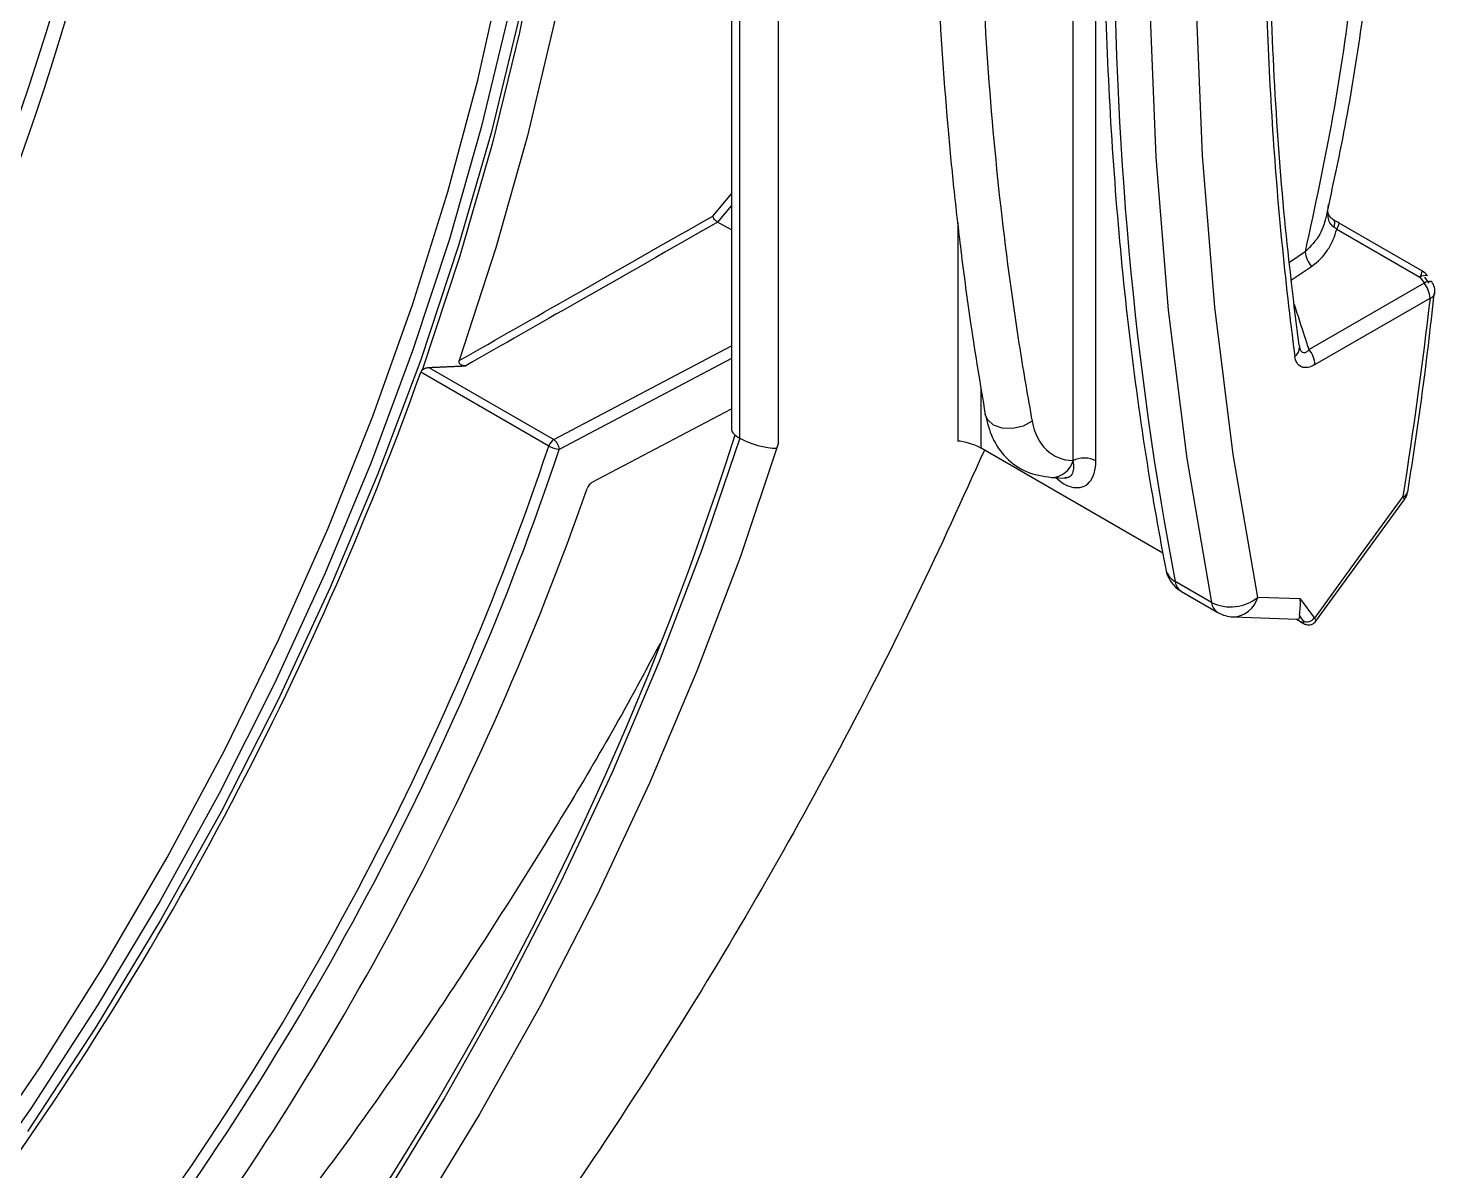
# Model space of a CAD drawing. Extents: x 9.3 to 87.2, y 0.6 to 68.8.
# Drawn here: x 19.113 to 21.669, y 50.112 to 52.188 of the extents above; entities that cross this region are included whole.
import ezdxf

# ---------------------------------------------------------------- set-up
doc = ezdxf.new("R2010")
doc.units = 0
doc.header["$MEASUREMENT"] = 0
doc.layers.add('OBJECT', color=7, linetype='CONTINUOUS')

msp = doc.modelspace()

# ---------------------------------------------------------------- linework, layer by layer
at = {"layer": 'OBJECT'}
for p, q in [((21.0109, 53.9835), (21.0109, 51.4024)), ((21.0529, 51.402), (21.0529, 53.9832)), ((20.4056, 51.4433), (20.4056, 52.7441)), ((20.4763, 51.4347), (20.4763, 52.7441)), ((20.3909, 52.5113), (20.3909, 51.4584)), ((20.3566, 51.8469), (20.3909, 51.8873)), ((20.3909, 51.866), (20.3652, 51.8358)), ((20.3909, 51.8217), (20.3654, 51.8357)), ((20.8016, 51.8348), (20.8016, 51.438)), ((21.472, 51.8488), (21.4733, 51.855)), ((21.6458, 51.7468), (21.4946, 51.8341)), ((21.4902, 51.8232), (21.6414, 51.7359)), ((21.4329, 51.782), (21.4047, 51.7628)), ((21.4083, 51.7309), (21.4446, 51.7555)), ((21.6582, 51.725), (21.6505, 51.7359)), ((21.6492, 51.725), (21.44, 51.6043)), ((21.4506, 51.5769), (21.6598, 51.6977)), ((20.0678, 51.4408), (20.3909, 51.611)), ((20.3909, 51.5878), (20.0779, 51.4229)), ((20.0586, 51.4288), (19.8262, 51.563)), ((19.841, 51.5717), (20.0678, 51.4408)), ((20.844, 51.425), (20.844, 51.5345)), ((20.1377, 51.3631), (20.3909, 51.4965)), ((21.1743, 51.2343), (20.844, 51.425)), ((20.972, 51.372), (20.999, 51.3709)), ((21.4522, 51.1106), (21.6135, 51.3318)), ((21.2629, 51.1447), (21.1969, 51.1828)), ((21.2085, 51.1646), (21.2745, 51.1265)), ((21.4238, 51.1511), (21.3469, 51.154)), ((21.4238, 51.1511), (21.4496, 51.1164)), ((21.3023, 51.1185), (21.4186, 51.1142)), ((21.4299, 51.111), (21.423, 51.1202)), ((21.417, 51.1143), (21.4246, 51.1099))]:
    msp.add_line(p, q, dxfattribs=at)
at = {"layer": 'OBJECT', "flags": 128}
for points in [[(19.8285, 54.2238), (19.8968, 54.097), (19.9558, 53.9603), (20.0054, 53.8141), (20.0453, 53.659), (20.0753, 53.4957), (20.0954, 53.3249), (20.1055, 53.1471), (20.1055, 52.9632), (20.0954, 52.7739), (20.0753, 52.5798), (20.0453, 52.3818), (20.0054, 52.1807), (19.9558, 51.9773), (19.8968, 51.7724), (19.8285, 51.5668)], [(21.2629, 53.756), (21.2179, 53.4426), (21.1841, 53.1336), (21.1615, 52.8296), (21.1502, 52.5313), (21.1502, 52.2392), (21.1615, 51.9539), (21.1841, 51.676), (21.2179, 51.4061), (21.2629, 51.1447)], [(21.3469, 51.154), (21.3022, 51.4134), (21.2686, 51.6814), (21.2462, 51.9571), (21.235, 52.2403), (21.235, 52.5302), (21.2462, 52.8263), (21.2686, 53.1279), (21.3022, 53.4346), (21.3469, 53.7457)], [(19.0084, 50.1158), (19.1338, 50.2992), (19.253, 50.4879), (19.3654, 50.681), (19.4706, 50.8779), (19.5682, 51.0778), (19.6578, 51.2798), (19.739, 51.4833), (19.8116, 51.6873), (19.8752, 51.891), (19.9296, 52.0938), (19.9745, 52.2947), (20.0099, 52.4929), (20.0355, 52.6878), (20.0513, 52.8785), (20.0571, 53.0642), (20.053, 53.2443), (20.039, 53.4179), (20.0152, 53.5846), (20.0037, 53.645)], [(20.1332, 53.5029), (20.1535, 53.3329), (20.1638, 53.1561), (20.1644, 52.9732), (20.155, 52.7849), (20.1358, 52.592), (20.1068, 52.3952), (20.0682, 52.1952), (20.0201, 51.9929), (19.9626, 51.789), (19.8961, 51.5843)], [(20.1066, 53.0817), (20.1053, 52.9948), (20.0951, 52.8037), (20.0748, 52.6079), (20.0445, 52.4082), (20.0043, 52.2053), (19.9544, 52.0001), (19.8949, 51.7933), (19.8261, 51.5859), (19.7483, 51.3786), (19.6618, 51.1722), (19.5669, 50.9677), (19.4641, 50.7657), (19.3536, 50.5671), (19.236, 50.3728), (19.1117, 50.1834)], [(20.0582, 52.6422), (20.0534, 52.6029), (20.0238, 52.4073), (19.9846, 52.2086), (19.936, 52.0076), (19.8782, 51.8051), (19.8114, 51.602), (19.7358, 51.3988), (19.6518, 51.1966), (19.5597, 50.996), (19.4598, 50.7978), (19.3525, 50.6028), (19.2383, 50.4118), (19.1175, 50.2254), (18.9907, 50.0445), (18.8583, 49.8696), (18.7209, 49.7016), (18.5789, 49.541), (18.433, 49.3885), (18.2837, 49.2446), (18.1316, 49.1099), (18.0132, 49.0131)], [(21.4853, 51.8266), (21.486, 51.8291), (21.4864, 51.8314), (21.4866, 51.8335), (21.4866, 51.8354), (21.4864, 51.8369), (21.486, 51.8382), (21.4854, 51.8392), (21.4846, 51.8399)], [(21.6546, 51.7388), (21.6547, 51.7388), (21.6553, 51.7382)], [(21.6624, 51.7279), (21.6624, 51.7278), (21.663, 51.7273)], [(21.4218, 51.612), (21.4226, 51.6095), (21.4227, 51.6087)], [(20.9369, 51.474), (20.9207, 51.4651), (20.9017, 51.4607), (20.8826, 51.4614), (20.8664, 51.4671), (20.8555, 51.477), (20.8517, 51.4864)], [(20.4056, 51.4433), (20.3369, 51.2403), (20.2595, 51.0374), (20.1738, 50.8356), (20.0799, 50.6356), (19.9784, 50.4383), (19.8695, 50.2443), (19.7538, 50.0544), (19.6316, 49.8694), (19.5035, 49.69), (19.3699, 49.5169), (19.2314, 49.3508), (19.0885, 49.1924), (18.9418, 49.0421), (18.7918, 48.9007), (18.6391, 48.7687), (18.4844, 48.6466), (18.3282, 48.5348), (18.1711, 48.4339)], [(20.4763, 51.4347), (20.4069, 51.2281), (20.3285, 51.0218), (20.2416, 50.8165), (20.1465, 50.613), (20.0435, 50.4122), (19.933, 50.2148), (19.8155, 50.0215), (19.6914, 49.8333), (19.5612, 49.6507), (19.4255, 49.4745), (19.2847, 49.3055), (19.1394, 49.1442), (18.9902, 48.9913), (18.8377, 48.8474), (18.6825, 48.7131), (18.5251, 48.5889), (18.3662, 48.4752), (18.2065, 48.3726)], [(21.6105, 51.3372), (21.5287, 51.225), (21.4496, 51.1164)], [(21.6135, 51.3318), (21.6136, 51.3319), (21.6135, 51.3331), (21.6124, 51.3349), (21.6105, 51.3372)], [(21.4246, 51.1099), (21.4259, 51.1086), (21.426, 51.1085)]]:
    msp.add_lwpolyline(points, dxfattribs=at)
at = {"layer": 'OBJECT'}
for centre, radius, start, end in [((13.6275, 53.882), 5.7745, 316.8236, 348.28427), ((13.6233, 53.8843), 5.8066, 316.79477, 348.31309), ((13.72, 53.829), 5.558, 316.9433, 348.1645), ((13.7127, 53.833), 5.6221, 316.8811, 348.2268), ((21.4653, 51.8396), 0.0298, 326.6765, 349.3785), ((21.4771, 51.7856), 0.0443, 184.7174, 222.8658), ((21.6165, 51.7523), 0.0298, 326.676, 349.3813), ((21.6517, 51.7205), 0.0185, 80.9538, 123.6347), ((21.6308, 51.7208), 0.03, 35.3643, 59.9997), ((21.6594, 51.7096), 0.0185, 80.9274, 123.5995), ((21.6138, 51.6956), 0.046, 2.639, 39.7724), ((21.6572, 51.7088), 0.0114, 283.0512, 348.1232), ((21.6386, 51.7099), 0.03, 353.3298, 35.3426), ((21.4045, 51.6078), 0.0182, 302.188, 2.9026), ((21.4046, 51.5748), 0.046, 2.639, 39.7724), ((14.1114, 53.6084), 6.0698, 323.64186, 340.30679), ((19.8502, 51.5544), 0.0255, 145.8463, 160.313), ((14.7637, 53.2419), 5.9119, 310.66954, 342.34674), ((20.0807, 51.4214), 0.0233, 123.4029, 161.2549), ((20.0837, 51.4761), 0.0535, 241.9971, 263.7487), ((20.0529, 51.4207), 0.0251, 5.107, 53.5239), ((20.9717, 51.4128), 0.0408, 270.9018, 345.5559), ((21.6085, 51.3478), 0.0108, 280.5715, 345.0651), ((21.5893, 51.3495), 0.03, 323.9065, 351.1271), ((21.2122, 51.2125), 0.0334, 192.6825, 242.7942), ((21.2385, 51.2165), 0.06, 190.9604, 240.0027), ((21.2222, 51.1861), 0.0256, 187.587, 237.3921), ((21.2975, 51.216), 0.0793, 244.1043, 308.5291), ((21.2882, 51.148), 0.0256, 187.587, 237.3921), ((21.3001, 51.167), 0.0485, 272.5176, 344.4335), ((21.3045, 51.1784), 0.06, 240.0027, 267.8976), ((21.4364, 51.1258), 0.0161, 246.0914, 324.7499)]:
    msp.add_arc(centre, radius, start, end, dxfattribs=at)
for centre, major_axis, ratio, start_param, end_param in [((26.6436, 55.7436), (3.8974, 6.9871), 0.567295, 2.146516, 2.548978), ((20.4409, 51.4455), (0.0498, -0.0142), 0.297277, 3.226169, 4.011568), ((17.607, 51.592), (1.8, 3.0715), 0.648999, 4.526217, 5.026158), ((17.6168, 51.5862), (1.8075, 3.0845), 0.648698, 4.526194, 5.026135), ((20.4409, 51.4455), (0.0498, -0.0142), 0.297277, 4.011568, 5.491384), ((20.8228, 51.4258), (0.0299, -0.0098), 0.245505, 0.86595, 2.436747), ((17.6176, 51.5859), (1.8606, 3.1751), 0.648698, 4.532001, 5.006618), ((20.1386, 51.3506), (0.0076, 0.0129), 0.648698, 0.806994, 1.865026), ((21.3631, 51.1763), (-0.0588, 0.061), 0.19211, 2.86987, 3.400988)]:
    msp.add_ellipse(centre, major_axis=major_axis, ratio=ratio, start_param=start_param, end_param=end_param, dxfattribs=at)
for points, knots in [([(20.8501, 53.8563), (20.8403, 53.7855), (20.8226, 53.6569), (20.8035, 53.4853), (20.7907, 53.351), (20.7817, 53.2413), (20.7747, 53.1428), (20.7615, 52.9198), (20.7546, 52.6335), (20.7632, 52.2906), (20.778, 52.0651), (20.7941, 51.8972), (20.8079, 51.7764), (20.8263, 51.6384), (20.8427, 51.5403), (20.8517, 51.4864)], [0, 0, 0, 0, 0.0831358, 0.1510852, 0.203845, 0.2438919, 0.2831573, 0.3232081, 0.515609, 0.6381383, 0.7611455, 0.8109702, 0.8624911, 0.9244131, 1, 1, 1, 1]), ([(20.9354, 53.8277), (20.9276, 53.7748), (20.9199, 53.722), (20.9059, 53.6168), (20.8994, 53.5644), (20.8814, 53.4078), (20.8714, 53.3042), (20.8474, 52.9961), (20.8395, 52.7942), (20.8397, 52.3996), (20.8479, 52.2068), (20.8723, 51.9257), (20.8824, 51.8333), (20.9006, 51.6969), (20.9072, 51.6518), (20.9213, 51.5623), (20.929, 51.5181), (20.9369, 51.474)], [0, 0, 0, 0, 0.0625, 0.0625, 0.125, 0.125, 0.25, 0.25, 0.5, 0.5, 0.75, 0.75, 0.875, 0.875, 0.9375, 0.9375, 1, 1, 1, 1]), ([(21.1792, 53.8176), (21.1717, 53.7687), (21.1501, 53.627), (21.1208, 53.3948), (21.0942, 53.1226), (21.0763, 52.8545), (21.0671, 52.5908), (21.0665, 52.332), (21.0747, 52.0784), (21.0916, 51.8305), (21.1172, 51.5887), (21.1471, 51.3805), (21.1704, 51.2547), (21.1796, 51.2051)], [0, 0, 0, 0, 0.051718, 0.149958, 0.24821, 0.346471, 0.44474, 0.543018, 0.641302, 0.739592, 0.837885, 0.936177, 1, 1, 1, 1]), ([(21.4733, 51.855), (21.4829, 51.8991), (21.506, 52.0049), (21.5333, 52.17), (21.5563, 52.3498), (21.5708, 52.5261), (21.5771, 52.6985), (21.575, 52.8658), (21.5645, 53.0274), (21.5454, 53.1824), (21.5198, 53.3249), (21.4964, 53.4121), (21.4855, 53.4524)], [0, 0, 0, 0, 0.074323, 0.178312, 0.282446, 0.386789, 0.491408, 0.596286, 0.700633, 0.804907, 0.909596, 1, 1, 1, 1]), ([(21.4402, 53.4287), (21.4532, 53.386), (21.4817, 53.2921), (21.5136, 53.1272), (21.5367, 52.9364), (21.5462, 52.7254), (21.541, 52.5022), (21.5204, 52.2685), (21.4858, 52.0282), (21.4505, 51.864), (21.4329, 51.782)], [0, 0, 0, 0, 0.096804, 0.21258, 0.341529, 0.470479, 0.603059, 0.735639, 0.867819, 1, 1, 1, 1]), ([(21.4218, 51.612), (21.4126, 51.6875), (21.3932, 51.8472), (21.3752, 52.0994), (21.366, 52.3664), (21.3671, 52.6392), (21.3784, 52.9173), (21.3968, 53.1679), (21.414, 53.3268), (21.4209, 53.3897)], [0, 0, 0, 0, 0.137061, 0.28979, 0.442804, 0.595066, 0.747326, 0.899868, 1, 1, 1, 1]), ([(21.4142, 53.385), (21.3959, 53.226), (21.3821, 53.0689), (21.3638, 52.7594), (21.3592, 52.6068), (21.3592, 52.307), (21.3638, 52.1598), (21.3821, 51.8715), (21.3959, 51.7302), (21.4142, 51.5924)], [0, 0, 0, 0, 0.25, 0.25, 0.5, 0.5, 0.75, 0.75, 1, 1, 1, 1]), ([(19.1475, 52.7029), (19.1424, 52.677), (19.1252, 52.5904), (19.0898, 52.4412), (19.0384, 52.2555), (18.9787, 52.0688), (18.9112, 51.8819), (18.8361, 51.6956), (18.7535, 51.5105), (18.664, 51.3273), (18.5677, 51.1468), (18.465, 50.9695), (18.3563, 50.7961), (18.2421, 50.6273), (18.1227, 50.4636), (17.9985, 50.306), (17.8789, 50.1641), (17.7993, 50.0779), (17.7639, 50.0396)], [0, 0, 0, 0, 0.027928, 0.09356, 0.159209, 0.224868, 0.290536, 0.356212, 0.421894, 0.487581, 0.553271, 0.618963, 0.684654, 0.750344, 0.816029, 0.881709, 0.947382, 1, 1, 1, 1]), ([(21.4853, 51.8266), (21.4822, 51.8286), (21.4797, 51.8314), (21.4762, 51.8378), (21.4752, 51.8414), (21.4736, 51.8526), (21.4742, 51.8603), (21.4756, 51.8678)], [0, 0, 0, 0, 0.25, 0.25, 0.5, 0.5, 1, 1, 1, 1]), ([(21.4846, 51.8399), (21.4826, 51.8412), (21.4802, 51.8429), (21.4765, 51.8472), (21.474, 51.8522), (21.474, 51.8564), (21.474, 51.8585)], [0, 0, 0, 0, 0.2556167, 0.3236358, 0.6739165, 1, 1, 1, 1]), ([(19.8961, 51.5843), (19.9649, 51.6236), (20.0338, 51.6628), (20.1027, 51.7021), (20.1873, 51.7504), (20.2719, 51.7986), (20.3566, 51.8469)], [0, 0, 0, 0, 0.0072527, 0.0072527, 0.0072527, 0.01616524, 0.01616524, 0.01616524, 0.01616524]), ([(20.3654, 51.8357), (20.2801, 51.7871), (20.1949, 51.7385), (20.1097, 51.6899), (20.0424, 51.6516), (19.9751, 51.6132), (19.9078, 51.5748)], [0, 0, 0, 0, 0.0089753, 0.0089753, 0.0089753, 0.01606324, 0.01606324, 0.01606324, 0.01606324]), ([(20.3652, 51.8358), (20.3634, 51.8369), (20.3614, 51.8388), (20.3583, 51.8429), (20.3571, 51.8451), (20.3566, 51.8469)], [0, 0, 0, 0, 0.5, 0.5, 1, 1, 1, 1]), ([(21.4717, 51.8489), (21.4685, 51.8366), (21.4616, 51.8104), (21.4429, 51.7918), (21.4329, 51.782)], [0, 0, 0, 0, 0.467865, 1, 1, 1, 1]), ([(21.4446, 51.7555), (21.4564, 51.7635), (21.4659, 51.7735), (21.4774, 51.7908), (21.4807, 51.797), (21.4862, 51.8098), (21.4885, 51.8164), (21.4902, 51.8232)], [0, 0, 0, 0, 0.5, 0.5, 0.75, 0.75, 1, 1, 1, 1]), ([(21.6193, 51.345), (21.6193, 51.3451), (21.6335, 51.4347), (21.651, 51.5557), (21.6639, 51.6747), (21.6673, 51.706)], [0, 0, 0, 0, 0.001008, 0.737294, 1, 1, 1, 1]), ([(21.44, 51.6043), (21.4346, 51.6208), (21.4257, 51.6481), (21.4169, 51.6754), (21.4134, 51.6862)], [0, 0, 0, 0, 0.604233, 1, 1, 1, 1]), ([(21.4229, 51.6074), (21.423, 51.6073), (21.423, 51.6071), (21.4229, 51.6081), (21.4228, 51.6087)], [0, 0, 0, 0, 0.293129, 1, 1, 1, 1]), ([(21.44, 51.6043), (21.4394, 51.6036), (21.4373, 51.6011), (21.4346, 51.599), (21.4313, 51.5982), (21.429, 51.5985), (21.4265, 51.6003), (21.4244, 51.603), (21.4236, 51.6061), (21.4232, 51.6075)], [0, 0, 0, 0, 0.098825, 0.356395, 0.422082, 0.597275, 0.690703, 0.863075, 1, 1, 1, 1]), ([(19.841, 51.5717), (19.8426, 51.5718), (19.8442, 51.5719), (19.8457, 51.572), (19.8483, 51.5721), (19.8509, 51.5722), (19.8535, 51.5723), (19.8561, 51.5724), (19.8587, 51.5726), (19.8613, 51.5727), (19.8639, 51.5728), (19.8665, 51.5729), (19.8691, 51.573), (19.8717, 51.5731), (19.8743, 51.5733), (19.8769, 51.5734), (19.8795, 51.5735), (19.8822, 51.5736), (19.8848, 51.5737), (19.8874, 51.5739), (19.89, 51.574), (19.8926, 51.5741), (19.8976, 51.5743), (19.9027, 51.5745), (19.9078, 51.5748)], [0.00027779, 0.00027779, 0.00027779, 0.00027779, 0.000397332, 0.000397332, 0.000397332, 0.000595998, 0.000595998, 0.000595998, 0.000794664, 0.000794664, 0.000794664, 0.00099333, 0.00099333, 0.00099333, 0.001191996, 0.001191996, 0.001191996, 0.001390662, 0.001390662, 0.001390662, 0.001589328, 0.001589328, 0.001589328, 0.001977521, 0.001977521, 0.001977521, 0.001977521]), ([(19.9078, 51.5748), (19.9063, 51.5747), (19.9048, 51.5748), (19.9018, 51.5753), (19.9003, 51.5758), (19.8977, 51.5774), (19.8966, 51.5785), (19.8955, 51.5813), (19.8956, 51.5828), (19.8961, 51.5843)], [0, 0, 0, 0, 0.25, 0.25, 0.5, 0.5, 0.75, 0.75, 1, 1, 1, 1]), ([(21.4506, 51.5769), (21.4462, 51.5744), (21.4417, 51.5726), (21.4334, 51.5711), (21.4295, 51.5714), (21.4229, 51.5743), (21.4202, 51.5768), (21.4161, 51.5835), (21.4148, 51.5877), (21.4142, 51.5924)], [0, 0, 0, 0, 0.25, 0.25, 0.5, 0.5, 0.75, 0.75, 1, 1, 1, 1]), ([(19.8285, 51.5668), (19.8301, 51.5685), (19.8321, 51.5697), (19.8364, 51.5712), (19.8387, 51.5716), (19.841, 51.5717)], [0, 0, 0, 0, 0.5, 0.5, 1, 1, 1, 1]), ([(20.8517, 51.4864), (20.8554, 51.4718), (20.8629, 51.4418), (20.8887, 51.406), (20.9252, 51.379), (20.9565, 51.3743), (20.9724, 51.372)], [0, 0, 0, 0, 0.235319, 0.480923, 0.736532, 1, 1, 1, 1]), ([(20.8501, 51.4215), (20.81, 51.333), (20.7274, 51.1507), (20.5886, 50.8792), (20.4376, 50.607), (20.2816, 50.3492), (20.1224, 50.1056), (19.9607, 49.8758), (19.7921, 49.6516), (19.6741, 49.5084), (19.6151, 49.4369)], [0, 0, 0, 0, 0.1245129, 0.2564017, 0.3877582, 0.519647, 0.6389245, 0.7582022, 0.8791012, 1, 1, 1, 1]), ([(20.9801, 51.3717), (20.9849, 51.3676), (20.9955, 51.3585), (21.0126, 51.3526), (21.0287, 51.3535), (21.0419, 51.3625), (21.051, 51.3786), (21.0523, 51.3941), (21.0529, 51.402)], [0, 0, 0, 0, 0.130965, 0.292713, 0.454193, 0.622793, 0.809106, 1, 1, 1, 1]), ([(21.0109, 51.4023), (21.0116, 51.3973), (21.0129, 51.3875), (21.0098, 51.3773), (21.0043, 51.3713), (20.9985, 51.3714), (20.9961, 51.3715)], [0, 0, 0, 0, 0.2945513, 0.5765829, 0.8233372, 1, 1, 1, 1]), ([(21.0529, 51.402), (21.0474, 51.4051), (21.0398, 51.407), (21.0243, 51.4072), (21.0165, 51.4054), (21.0109, 51.4023)], [0, 0, 0, 0, 0.5, 0.5, 1, 1, 1, 1]), ([(21.423, 51.1202), (21.4227, 51.1229), (21.4232, 51.1267), (21.424, 51.1346), (21.4242, 51.1376), (21.4243, 51.144), (21.4241, 51.1475), (21.4238, 51.1511)], [0, 0, 0, 0, 0.5, 0.5, 0.75, 0.75, 1, 1, 1, 1]), ([(21.4496, 51.1164), (21.4503, 51.1154), (21.4521, 51.113), (21.453, 51.111), (21.4522, 51.1108), (21.4521, 51.1107)], [0, 0, 0, 0, 0.3795363, 0.9217825, 1, 1, 1, 1]), ([(21.4246, 51.1099), (21.4274, 51.1082), (21.4296, 51.1074), (21.4316, 51.1078), (21.4313, 51.1091), (21.4299, 51.111)], [0, 0, 0, 0, 0.5, 0.5, 1, 1, 1, 1]), ([(21.4261, 51.1086), (21.4271, 51.108), (21.4301, 51.1062), (21.4341, 51.1046), (21.4396, 51.1039), (21.4447, 51.1047), (21.4493, 51.107), (21.4513, 51.1096), (21.4521, 51.1107)], [0, 0, 0, 0, 0.121845, 0.363894, 0.524407, 0.689912, 0.86862, 1, 1, 1, 1]), ([(20.2608, 51.0703), (20.2451, 51.0406), (20.1726, 50.9034), (20.0289, 50.6651), (19.8305, 50.3583), (19.595, 50.026), (19.4176, 49.8078), (19.3155, 49.6822)], [0, 0, 0, 0, 0.059758, 0.275673, 0.491588, 0.707503, 1, 1, 1, 1])]:
    msp.add_open_spline(points, degree=3, knots=knots, dxfattribs=at)
for points in [[(20.3652, 51.8358), (20.3653, 51.8358), (20.3653, 51.8357), (20.3654, 51.8357)], [(21.4946, 51.8341), (21.4912, 51.8361), (21.4879, 51.838), (21.4846, 51.8399)], [(21.4853, 51.8266), (21.487, 51.8256), (21.4886, 51.8245), (21.4902, 51.8232)], [(21.6414, 51.7359), (21.644, 51.7323), (21.6466, 51.7287), (21.6492, 51.725)], [(21.6598, 51.6977), (21.6458, 51.5785), (21.6294, 51.4583), (21.6105, 51.3372)], [(19.8291, 51.5688), (19.8289, 51.5681), (19.8287, 51.5675), (19.8285, 51.5668)], [(20.9369, 51.474), (20.945, 51.4299), (20.973, 51.4035), (21.0113, 51.4026)], [(20.4729, 51.425), (20.4741, 51.4282), (20.4753, 51.4314), (20.4763, 51.4347)]]:
    msp.add_open_spline(points, degree=3, dxfattribs=at)

doc.saveas('drawing.dxf')
